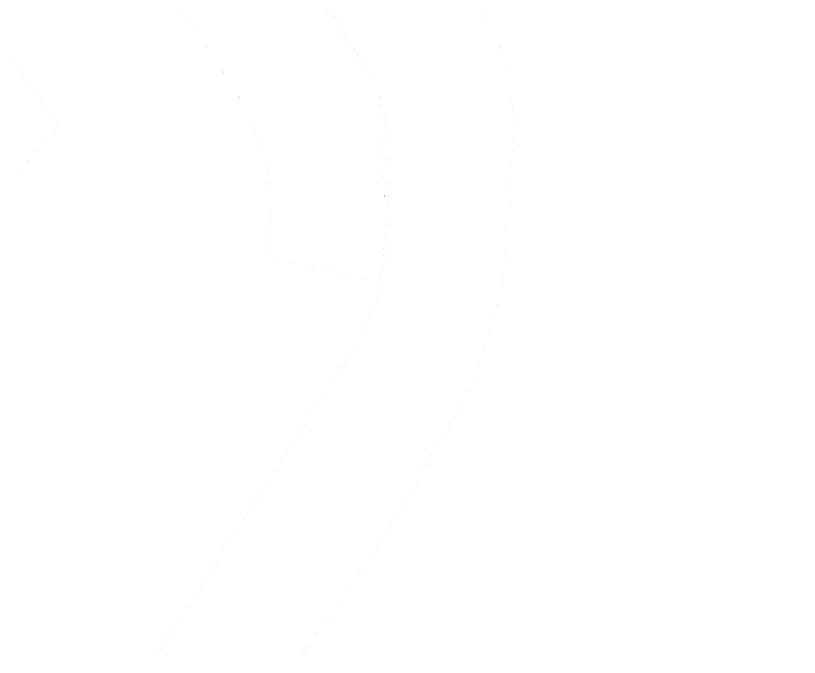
# Model space of a CAD drawing. Header units: metres. Extents: x 0 to 7617939, y 0 to 4642111.
# Drawn here: x 7616182.1 to 7616335.1, y 4641297.1 to 4641422.2 of the extents above; entities that cross this region are included whole.
import ezdxf

# ---------------------------------------------------------------- set-up
doc = ezdxf.new("R2010")
doc.units = ezdxf.units.M
doc.header["$MEASUREMENT"] = 0
doc.layers.add('parcels_o — WF.WFI_GML_PARC', color=1, linetype='Continuous', lineweight=0)

msp = doc.modelspace()

# ---------------------------------------------------------------- linework, layer by layer
at = {"layer": 'parcels_o — WF.WFI_GML_PARC', "color": 3, "linetype": 'Continuous', "const_width": 0.00234, "flags": 128}
for points in [[(7616234.36, 4641292.57), (7616252.11, 4641317.3), (7616270.76, 4641349.08), (7616276.93, 4641368.01), (7616278.57, 4641386.27), (7616279.38, 4641402.05), (7616278.09, 4641412.98), (7616274.43, 4641420.39), (7616269.81, 4641428.39), (7616269.19, 4641430.05), (7616270, 4641433.69), (7616272.03, 4641437.24), (7616276.71, 4641442), (7616285.36, 4641447.58), (7616292.46, 4641450.65), (7616301.95, 4641457.32), (7616311.19, 4641462.09), (7616322.25, 4641477.92), (7616332.87, 4641499.56), (7616331.26, 4641500.1), (7616331.04, 4641500.17), (7616331.84, 4641501.54), (7616338.13, 4641510.81)], [(7616235.74, 4641444.27), (7616235.1, 4641442.37), (7616235.08, 4641441.67), (7616234.99, 4641439.03), (7616236.9, 4641433.74), (7616252.74, 4641409.05), (7616254.11, 4641403.48), (7616254.39, 4641395.93), (7616254.87, 4641385.2), (7616254.5, 4641375.24), (7616252.29, 4641366), (7616248.96, 4641358.58), (7616185.84, 4641260.83), (7616177.66, 4641247.26), (7616166.61, 4641234.16), (7616155.79, 4641224.07), (7616141.83, 4641214.56), (7616123.05, 4641203.45), (7616103.79, 4641196.06), (7616072.71, 4641186.69), (7616033.85, 4641176.76), (7616001.69, 4641166.29)], [(7616185.84, 4641260.83), (7616248.96, 4641358.58), (7616252.29, 4641366), (7616254.5, 4641375.24), (7616254.87, 4641385.2), (7616254.39, 4641395.93), (7616254.11, 4641403.48), (7616252.74, 4641409.05), (7616236.9, 4641433.74)], [(7616241.28, 4641425.57), (7616245.23, 4641419.82), (7616249.02, 4641414.31), (7616251.87, 4641409.42), (7616252.77, 4641406.7), (7616253.37, 4641403.76), (7616253.67, 4641397.74), (7616254.13, 4641388.43), (7616254.17, 4641382.77), (7616254.03, 4641377.16), (7616253.92, 4641374.94), (7616253.1, 4641370.42), (7616230.87, 4641375.21), (7616231.63, 4641379.23), (7616232.01, 4641384.06), (7616232.08, 4641385.58), (7616231.86, 4641388.49), (7616231.2, 4641392.18), (7616230.53, 4641395.23), (7616229.71, 4641397.73), (7616228.41, 4641400.94), (7616225.43, 4641406.96), (7616221.63, 4641412.68), (7616217.81, 4641418.45), (7616213.97, 4641424.55)], [(7616177.5, 4641419.91), (7616190.52, 4641400), (7616183.39, 4641392.61), (7616176.24, 4641385.26)]]:
    msp.add_lwpolyline(points, dxfattribs=at)

doc.saveas('drawing.dxf')
